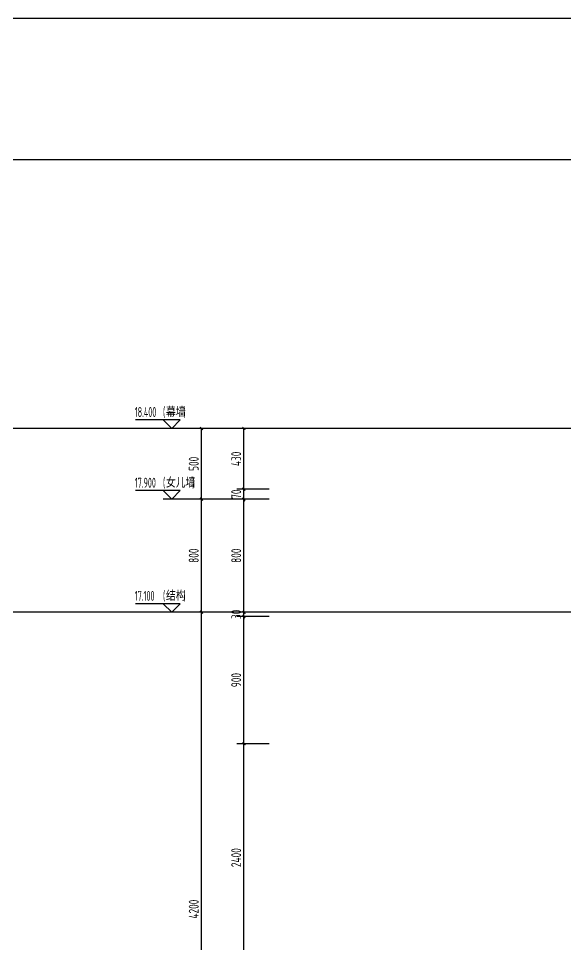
# Model space of a CAD drawing. Extents: x 198753 to 882193, y -399300 to 132460.
# Drawn here: x 370934 to 374801, y 10550 to 17100 of the extents above; entities that cross this region are included whole.
import ezdxf

# ---------------------------------------------------------------- set-up
doc = ezdxf.new("R2010")
doc.units = 0
doc.header["$LTSCALE"] = 1000
doc.header["$MEASUREMENT"] = 0
for name, color, linetype in [('01-标注_尺寸', 124, 'Continuous'), ('01-标注_标高', 200, 'Continuous'), ('02-TEXT_标注', 130, 'Continuous')]:
    doc.layers.add(name, color=color, linetype=linetype)
doc.layers.add('04-不打印_辅助线', color=165, linetype='Continuous', plot=False)
doc.styles.add('_TCH_DIM', font='ROS1', dxfattribs={"width": 0.8, "bigfont": 'JD'})
doc.styles.add('_TCH_DIM_T3', font='ROS1', dxfattribs={"width": 0.8, "bigfont": 'JD'})
doc.dimstyles.new('_TCH_ARCH&&20', dxfattribs={"dimtxt": 70, "dimasz": 20, "dimexe": 50, "dimexo": 60, "dimgap": 20, "dimtad": 1, "dimdec": 0, "dimzin": 0, "dimdsep": 46, "dimtxsty": '_TCH_DIM_T3', "dimblk": 'ARCHTICK', "dimcen": 0.09, "dimclrt": 4, "dimazin": 2, "dimtfac": 1, "dimtdec": 0, "dimtix": 1, "dimtmove": 2, "dimatfit": 3, "dimfxl": 0, "dimtolj": 1, "dimtzin": 0, "dimarcsym": 0})

# ---------------------------------------------------------------- blocks, each defined once
blk = doc.blocks.new('_ArchTick')
at = {"color": 0, "linetype": 'ByBlock', "const_width": 0.4}
blk.add_lwpolyline([(-0.5, -0.5), (0.5, 0.5)], dxfattribs=at)
blk = doc.blocks.new('*D1304')
at = {"layer": '01-标注_尺寸', "color": 0, "lineweight": -2, "transparency": 16777216}
for p, q in [((372705.4, 11970.3), (372477.8, 11970.3)), ((372527.8, 9570.5), (372527.8, 11970.3)), ((372705.4, 9570.5), (372477.8, 9570.5))]:
    blk.add_line(p, q, dxfattribs=at)
at = {"layer": 'Defpoints', "color": 0, "transparency": 16777216}
for p in [(372527.8, 11970.3), (372765.4, 11970.3), (372765.4, 9570.5)]:
    blk.add_point(p, dxfattribs=at)
at = {"layer": '01-标注_尺寸', "color": 0, "lineweight": -2, "transparency": 16777216, "xscale": 20, "yscale": 20, "zscale": 20}
for p, rotation in [((372527.8, 11970.3), 90), ((372527.8, 9570.5), 270)]:
    blk.add_blockref('_ArchTick', p, dxfattribs=dict(at, rotation=rotation))
at = {"layer": '01-标注_尺寸', "color": 4, "transparency": 16777216, "insert": (372472.8, 11164.2), "char_height": 70, "attachment_point": 5, "rotation": 90, "style": '_TCH_DIM_T3'}
blk.add_mtext('\\A1;2400', dxfattribs=at)
blk = doc.blocks.new('*D1305')
at = {"layer": '01-标注_尺寸', "color": 0, "lineweight": -2, "transparency": 16777216}
for p, q in [((372705.4, 12870.3), (372477.8, 12870.3)), ((372527.8, 11970.3), (372527.8, 12870.3)), ((372705.4, 11970.3), (372477.8, 11970.3))]:
    blk.add_line(p, q, dxfattribs=at)
at = {"layer": 'Defpoints', "color": 0, "transparency": 16777216}
for p in [(372527.8, 12870.3), (372765.4, 12870.3), (372765.4, 11970.3)]:
    blk.add_point(p, dxfattribs=at)
at = {"layer": '01-标注_尺寸', "color": 0, "lineweight": -2, "transparency": 16777216, "xscale": 20, "yscale": 20, "zscale": 20}
for p, rotation in [((372527.8, 12870.3), 90), ((372527.8, 11970.3), 270)]:
    blk.add_blockref('_ArchTick', p, dxfattribs=dict(at, rotation=rotation))
at = {"layer": '01-标注_尺寸', "color": 4, "transparency": 16777216, "insert": (372472.8, 12420.3), "char_height": 70, "attachment_point": 5, "rotation": 90, "style": '_TCH_DIM_T3'}
blk.add_mtext('\\A1;900', dxfattribs=at)
blk = doc.blocks.new('*D1306')
at = {"layer": '01-标注_尺寸', "color": 0, "lineweight": -2, "transparency": 16777216}
for p, q in [((372527.8, 12900), (372527.8, 12920)), ((372705.4, 12900), (372477.8, 12900)), ((372705.4, 12870.3), (372477.8, 12870.3)), ((372527.8, 12870.3), (372527.8, 12900)), ((372527.8, 12870.3), (372527.8, 12850.3))]:
    blk.add_line(p, q, dxfattribs=at)
at = {"layer": 'Defpoints', "color": 0, "transparency": 16777216}
for p in [(372527.8, 12900), (372765.4, 12900), (372765.4, 12870.3)]:
    blk.add_point(p, dxfattribs=at)
at = {"layer": '01-标注_尺寸', "color": 0, "lineweight": -2, "transparency": 16777216, "xscale": 20, "yscale": 20, "zscale": 20}
for p, rotation in [((372527.8, 12900), 270), ((372527.8, 12870.3), 90)]:
    blk.add_blockref('_ArchTick', p, dxfattribs=dict(at, rotation=rotation))
at = {"layer": '01-标注_尺寸', "color": 4, "transparency": 16777216, "insert": (372472.8, 12885.1), "char_height": 70, "attachment_point": 5, "rotation": 90, "style": '_TCH_DIM_T3'}
blk.add_mtext('\\A1;30', dxfattribs=at)
blk = doc.blocks.new('*D1307')
at = {"layer": '01-标注_尺寸', "color": 0, "lineweight": -2, "transparency": 16777216}
for p, q in [((372705.4, 13700), (372477.8, 13700)), ((372527.8, 12900), (372527.8, 13700)), ((372705.4, 12900), (372477.8, 12900))]:
    blk.add_line(p, q, dxfattribs=at)
at = {"layer": 'Defpoints', "color": 0, "transparency": 16777216}
for p in [(372527.8, 13700), (372765.4, 13700), (372765.4, 12900)]:
    blk.add_point(p, dxfattribs=at)
at = {"layer": '01-标注_尺寸', "color": 0, "lineweight": -2, "transparency": 16777216, "xscale": 20, "yscale": 20, "zscale": 20}
for p, rotation in [((372527.8, 13700), 90), ((372527.8, 12900), 270)]:
    blk.add_blockref('_ArchTick', p, dxfattribs=dict(at, rotation=rotation))
at = {"layer": '01-标注_尺寸', "color": 4, "transparency": 16777216, "insert": (372472.8, 13300), "char_height": 70, "attachment_point": 5, "rotation": 90, "style": '_TCH_DIM_T3'}
blk.add_mtext('\\A1;800', dxfattribs=at)
blk = doc.blocks.new('*D1308')
at = {"layer": '01-标注_尺寸', "color": 0, "lineweight": -2, "transparency": 16777216}
for p, q in [((372705.4, 13770.5), (372477.8, 13770.5)), ((372527.8, 13770.5), (372527.8, 13790.5)), ((372527.8, 13700), (372527.8, 13770.5)), ((372705.4, 13700), (372477.8, 13700)), ((372527.8, 13700), (372527.8, 13680))]:
    blk.add_line(p, q, dxfattribs=at)
at = {"layer": 'Defpoints', "color": 0, "transparency": 16777216}
for p in [(372527.8, 13770.5), (372765.4, 13770.5), (372765.4, 13700)]:
    blk.add_point(p, dxfattribs=at)
at = {"layer": '01-标注_尺寸', "color": 0, "lineweight": -2, "transparency": 16777216, "xscale": 20, "yscale": 20, "zscale": 20}
for p, rotation in [((372527.8, 13770.5), 270), ((372527.8, 13700), 90)]:
    blk.add_blockref('_ArchTick', p, dxfattribs=dict(at, rotation=rotation))
at = {"layer": '01-标注_尺寸', "color": 4, "transparency": 16777216, "insert": (372472.8, 13735.2), "char_height": 70, "attachment_point": 5, "rotation": 90, "style": '_TCH_DIM_T3'}
blk.add_mtext('\\A1;70', dxfattribs=at)
blk = doc.blocks.new('*D1309')
at = {"layer": '01-标注_尺寸', "color": 0, "lineweight": -2, "transparency": 16777216}
for p, q in [((372705.4, 14200), (372477.8, 14200)), ((372527.8, 13770.5), (372527.8, 14200)), ((372705.4, 13770.5), (372477.8, 13770.5))]:
    blk.add_line(p, q, dxfattribs=at)
at = {"layer": 'Defpoints', "color": 0, "transparency": 16777216}
for p in [(372527.8, 14200), (372765.4, 14200), (372765.4, 13770.5)]:
    blk.add_point(p, dxfattribs=at)
at = {"layer": '01-标注_尺寸', "color": 0, "lineweight": -2, "transparency": 16777216, "xscale": 20, "yscale": 20, "zscale": 20}
for p, rotation in [((372527.8, 14200), 90), ((372527.8, 13770.5), 270)]:
    blk.add_blockref('_ArchTick', p, dxfattribs=dict(at, rotation=rotation))
at = {"layer": '01-标注_尺寸', "color": 4, "transparency": 16777216, "insert": (372472.8, 13985.2), "char_height": 70, "attachment_point": 5, "rotation": 90, "style": '_TCH_DIM_T3'}
blk.add_mtext('\\A1;430', dxfattribs=at)
blk = doc.blocks.new('*D1475')
at = {"layer": '01-标注_尺寸', "color": 0, "lineweight": -2, "transparency": 16777216}
for p, q in [((372695.4, 12900), (372177.8, 12900)), ((372227.8, 8700), (372227.8, 12900)), ((372695.4, 8700), (372177.8, 8700))]:
    blk.add_line(p, q, dxfattribs=at)
at = {"layer": 'Defpoints', "color": 0, "transparency": 16777216}
for p in [(372227.8, 12900), (372755.4, 12900), (372755.4, 8700)]:
    blk.add_point(p, dxfattribs=at)
at = {"layer": '01-标注_尺寸', "color": 0, "lineweight": -2, "transparency": 16777216, "xscale": 20, "yscale": 20, "zscale": 20}
for p, rotation in [((372227.8, 12900), 90), ((372227.8, 8700), 270)]:
    blk.add_blockref('_ArchTick', p, dxfattribs=dict(at, rotation=rotation))
at = {"layer": '01-标注_尺寸', "color": 4, "transparency": 16777216, "insert": (372172.8, 10800), "char_height": 70, "attachment_point": 5, "rotation": 90, "style": '_TCH_DIM_T3'}
blk.add_mtext('\\A1;4200', dxfattribs=at)
blk = doc.blocks.new('*D1476')
at = {"layer": '01-标注_尺寸', "color": 0, "lineweight": -2, "transparency": 16777216}
for p, q in [((372695.4, 13700.3), (372177.8, 13700.3)), ((372227.8, 12900), (372227.8, 13700.3)), ((372695.4, 12900), (372177.8, 12900))]:
    blk.add_line(p, q, dxfattribs=at)
at = {"layer": 'Defpoints', "color": 0, "transparency": 16777216}
for p in [(372227.8, 13700.3), (372755.4, 13700.3), (372755.4, 12900)]:
    blk.add_point(p, dxfattribs=at)
at = {"layer": '01-标注_尺寸', "color": 0, "lineweight": -2, "transparency": 16777216, "xscale": 20, "yscale": 20, "zscale": 20}
for p, rotation in [((372227.8, 13700.3), 90), ((372227.8, 12900), 270)]:
    blk.add_blockref('_ArchTick', p, dxfattribs=dict(at, rotation=rotation))
at = {"layer": '01-标注_尺寸', "color": 4, "transparency": 16777216, "insert": (372172.8, 13300.1), "char_height": 70, "attachment_point": 5, "rotation": 90, "style": '_TCH_DIM_T3'}
blk.add_mtext('\\A1;800', dxfattribs=at)
blk = doc.blocks.new('*D1477')
at = {"layer": '01-标注_尺寸', "color": 0, "lineweight": -2, "transparency": 16777216}
for p, q in [((372695.4, 14200), (372177.8, 14200)), ((372227.8, 13700.3), (372227.8, 14200)), ((372695.4, 13700.3), (372177.8, 13700.3))]:
    blk.add_line(p, q, dxfattribs=at)
at = {"layer": 'Defpoints', "color": 0, "transparency": 16777216}
for p in [(372227.8, 14200), (372755.4, 14200), (372755.4, 13700.3)]:
    blk.add_point(p, dxfattribs=at)
at = {"layer": '01-标注_尺寸', "color": 0, "lineweight": -2, "transparency": 16777216, "xscale": 20, "yscale": 20, "zscale": 20}
for p, rotation in [((372227.8, 14200), 90), ((372227.8, 13700.3), 270)]:
    blk.add_blockref('_ArchTick', p, dxfattribs=dict(at, rotation=rotation))
at = {"layer": '01-标注_尺寸', "color": 4, "transparency": 16777216, "insert": (372172.8, 13950.1), "char_height": 70, "attachment_point": 5, "rotation": 90, "style": '_TCH_DIM_T3'}
blk.add_mtext('\\A1;500', dxfattribs=at)

msp = doc.modelspace()

# ---------------------------------------------------------------- linework, layer by layer
at = {"layer": '01-标注_标高'}
for p, q in [((372077.8, 14260.3), (371761.9, 14260.3)), ((372017.8, 14200.3), (371957.8, 14260.3)), ((372017.8, 14200.3), (372077.8, 14260.3)), ((372177.8, 14200.3), (371957.8, 14200.3)), ((372077.8, 13760.3), (371761.9, 13760.3)), ((372017.8, 13700.3), (371957.8, 13760.3)), ((372017.8, 13700.3), (372077.8, 13760.3)), ((372177.8, 13700.3), (371957.8, 13700.3)), ((372077.8, 12960.3), (371761.9, 12960.3)), ((372017.8, 12900.3), (371957.8, 12960.3)), ((372017.8, 12900.3), (372077.8, 12960.3)), ((372177.8, 12900.3), (371957.8, 12900.3))]:
    msp.add_line(p, q, dxfattribs=at)
at = {"layer": '04-不打印_辅助线', "color": 251}
for p, q in [((418057.9, 17100), (338573.5, 17100)), ((418057.9, 16100), (338573.5, 16100)), ((418057.9, 14200), (342773.5, 14200)), ((418057.9, 12900), (338573.5, 12900))]:
    msp.add_line(p, q, dxfattribs=at)

# ---------------------------------------------------------------- texts
at = {"layer": '02-TEXT_标注', "style": '_TCH_DIM'}
for s, height, width, p in [('18.400', 70, 0.64, (371755.9, 14281.3)), ('(', 70, 0.64, (371955.4, 14281.3)), ('幕墙', 69.46, 0.8, (371976.3, 14281.3)), (')', 70, 0.64, (372100.4, 14281.3)), ('17.900', 70, 0.64, (371755.9, 13781.3)), ('(', 70, 0.64, (371955.4, 13781.3)), ('女儿墙', 69.46, 0.8, (371976.3, 13781.3)), (')', 70, 0.64, (372162.5, 13781.3)), ('17.100', 70, 0.64, (371755.9, 12981.3)), ('(', 70, 0.64, (371955.4, 12981.3)), ('结构', 69.46, 0.8, (371976.3, 12981.3)), (')', 70, 0.64, (372100.4, 12981.3))]:
    msp.add_text(s, height=height, dxfattribs=dict(at, width=width)).set_placement(p)

# ---------------------------------------------------------------- dimensions: what is measured, and where the dimension line sits
at = {"layer": '01-标注_尺寸'}
for p1, p2, distance, picture, middle in [((372755.4, 13700.3), (372755.4, 14200), 527.6, '*D1477', (372172.8, 13950.1)), ((372765.4317, 13770.4523), (372765.4317, 14200), 237.638, '*D1309', (372472.7936, 13985.2261)), ((372765.4317, 13700), (372765.4317, 13770.4523), 237.638, '*D1308', (372472.7936, 13735.2261)), ((372755.4, 12900), (372755.4, 13700.3), 527.6, '*D1476', (372172.8, 13300.1)), ((372765.4, 12900), (372765.4, 13700), 237.6, '*D1307', (372472.8, 13300)), ((372755.4, 8700), (372755.4, 12900), 527.6, '*D1475', (372172.8, 10800)), ((372765.4, 12870.3), (372765.4, 12900), 237.6, '*D1306', (372472.8, 12885.1)), ((372765.4, 11970.3), (372765.4, 12870.3), 237.6, '*D1305', (372472.8, 12420.3))]:
    dim = msp.add_aligned_dim(p1=p1, p2=p2, distance=distance, dimstyle='_TCH_ARCH&&20', dxfattribs=at)
    dim.commit()
    dim.dimension.update_dxf_attribs({"geometry": picture, "text_midpoint": middle})
dim = msp.add_linear_dim(base=(372527.8, 11970.3), p1=(372765.4, 9570.5), p2=(372765.4, 11970.3), angle=90, dimstyle='_TCH_ARCH&&20', dxfattribs=at)
dim.commit()
dim.dimension.update_dxf_attribs({"geometry": '*D1304', "text_midpoint": (372472.8, 11164.2), "dimtype": 161})

doc.saveas('drawing.dxf')
